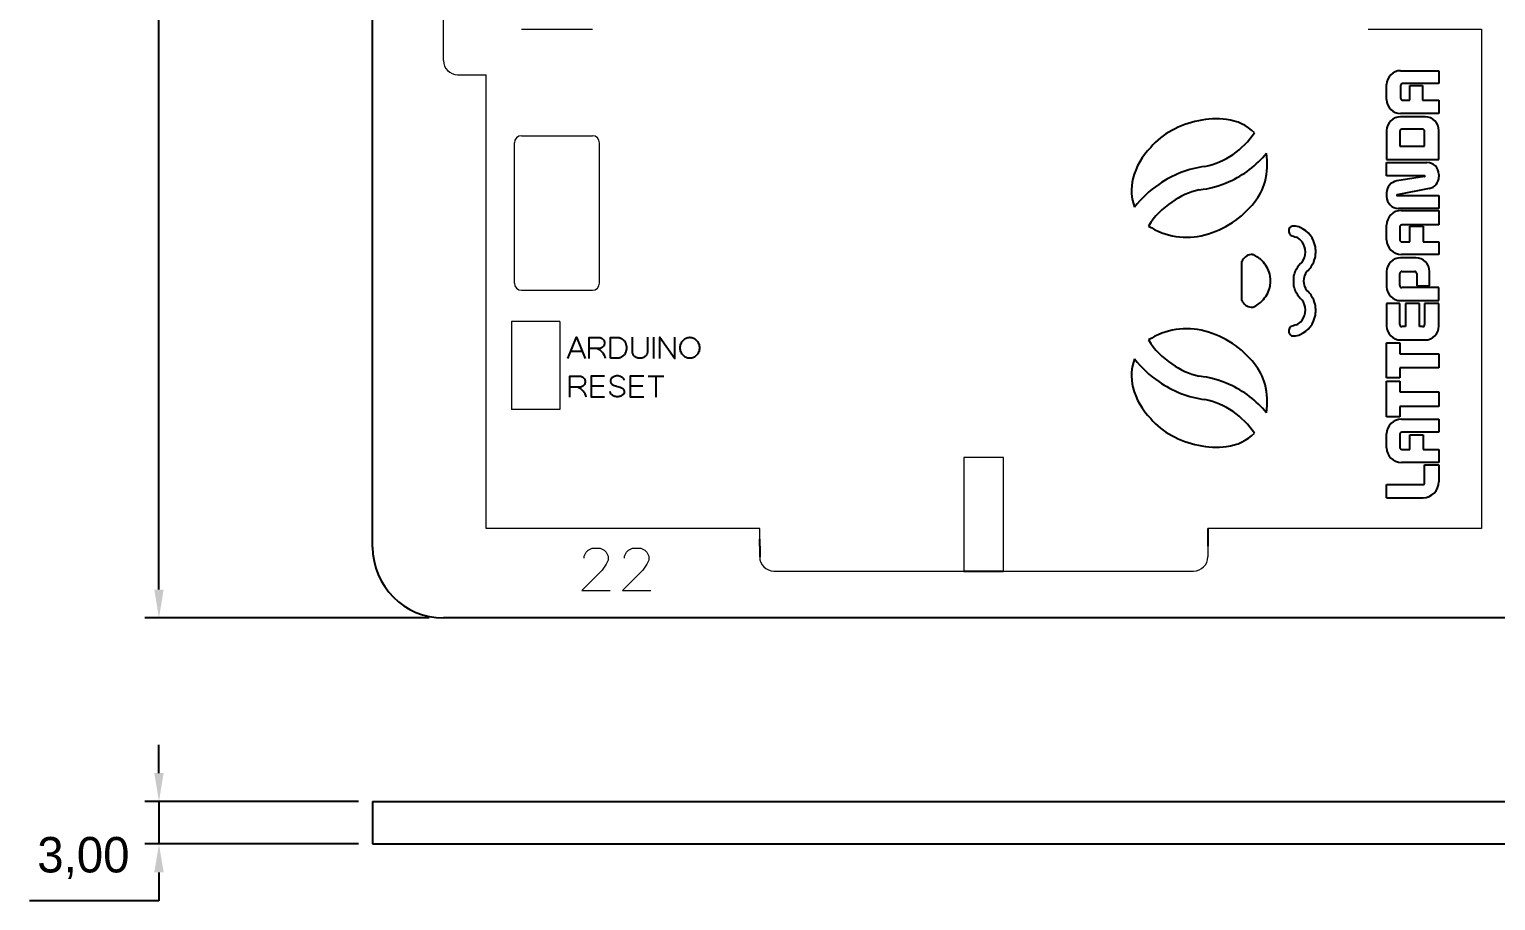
# Model space of a CAD drawing. Header units: millimetres. Extents: x 1192 to 1407, y 312 to 451.
# Drawn here: x 1192.4 to 1295.8, y 312 to 373.4 of the extents above; entities that cross this region are included whole.
import ezdxf

# ---------------------------------------------------------------- set-up
doc = ezdxf.new("R2010")
doc.units = ezdxf.units.MM
doc.header["$PDSIZE"] = -1
for name, color, linetype in [('1', 7, 'Continuous'), ('6__尺寸线', 3, 'Continuous'), ('图层 1', 7, 'Continuous')]:
    doc.layers.add(name, color=color, linetype=linetype)
doc.styles.get("Standard").update_dxf_attribs({"font": ''})
doc.styles.get('Standard').set_extended_font_data('CENTURY GOTHIC')
doc.dimstyles.new('ISO-25', dxfattribs={"dimtxt": 2.5, "dimasz": 2.5, "dimexe": 1.25, "dimexo": 0.625, "dimtad": 1, "dimtxsty": 'Standard', "dimcen": 2.5, "dimadec": 0, "dimazin": 0, "dimtfac": 1, "dimtmove": 0, "dimatfit": 3, "dimfxl": 1, "dimarcsym": 0})

# ---------------------------------------------------------------- blocks, each defined once
blk = doc.blocks.new('*D87')
at = {"layer": 'Defpoints', "color": 0, "linetype": 'ByBlock', "transparency": 16777216}
for p in [(1216.64, 318.98), (1201.58, 315.98), (1216.64, 315.98)]:
    blk.add_point(p, dxfattribs=at)
at = {"layer": '图层 1', "color": 0, "linetype": 'ByBlock', "lineweight": -2, "transparency": 16777216}
for p, q in [((1201.58, 320.98), (1201.58, 322.98)), ((1215.64, 318.98), (1200.58, 318.98)), ((1201.58, 318.98), (1201.58, 315.98)), ((1215.64, 315.98), (1200.58, 315.98)), ((1201.58, 313.98), (1201.58, 311.98)), ((1201.58, 311.98), (1192.44, 311.98))]:
    blk.add_line(p, q, dxfattribs=at)
at = {"layer": '图层 1', "color": 0, "linetype": 'ByBlock', "transparency": 16777216}
for points in [[(1201.25, 320.98), (1201.91, 320.98), (1201.58, 318.98)], [(1201.25, 313.98), (1201.91, 313.98), (1201.58, 315.98)]]:
    blk.add_solid(points, dxfattribs=at)
at = {"layer": '图层 1', "color": 0, "linetype": 'ByBlock', "transparency": 16777216, "insert": (1196.25, 314.99), "char_height": 2.5, "attachment_point": 5}
blk.add_mtext('3,00', dxfattribs=at)
blk = doc.blocks.new('*D89')
at = {"layer": '6__尺寸线', "color": 0, "linetype": 'ByBlock', "lineweight": -2, "transparency": 16777216}
for p, q in [((1220.64, 431.92), (1200.58, 431.92)), ((1201.58, 429.92), (1201.58, 384.93)), ((1201.58, 333.92), (1201.58, 378.91)), ((1220.64, 331.92), (1200.58, 331.92))]:
    blk.add_line(p, q, dxfattribs=at)
at = {"layer": '6__尺寸线', "color": 0, "linetype": 'ByBlock', "transparency": 16777216}
for points in [[(1201.25, 429.92), (1201.91, 429.92), (1201.58, 431.92)], [(1201.25, 333.92), (1201.91, 333.92), (1201.58, 331.92)]]:
    blk.add_solid(points, dxfattribs=at)
at = {"layer": 'Defpoints', "color": 0, "linetype": 'ByBlock', "transparency": 16777216}
for p in [(1221.64, 431.92), (1201.58, 331.92), (1221.64, 331.92)]:
    blk.add_point(p, dxfattribs=at)
at = {"layer": '6__尺寸线', "color": 0, "linetype": 'ByBlock', "transparency": 16777216, "insert": (1201.58, 381.92), "char_height": 2.5, "attachment_point": 5}
blk.add_mtext('100,00', dxfattribs=at)

msp = doc.modelspace()

# ---------------------------------------------------------------- linework, layer by layer
for p, q in [((1216.644, 336.921), (1216.644, 426.921)), ((1275.544, 338.225), (1275.544, 337.475)), ((1243.944, 336.975), (1243.944, 336.225)), ((1258.344, 335.225), (1261.144, 335.225)), ((1401.644, 331.921), (1221.644, 331.921))]:
    msp.add_line(p, q)
at = {"color": 7, "linetype": 'Continuous', "lineweight": 15}
for p, q in [((1221.644, 371.225), (1221.644, 407.325)), ((1227.144, 373.425), (1232.144, 373.425)), ((1286.844, 373.425), (1294.844, 373.425)), ((1294.844, 373.425), (1294.844, 338.225)), ((1222.644, 370.225), (1224.644, 370.225)), ((1224.644, 338.225), (1224.644, 370.225)), ((1226.644, 355.525), (1226.644, 365.425)), ((1227.144, 365.925), (1232.144, 365.925)), ((1232.644, 355.525), (1232.644, 365.425)), ((1227.144, 355.025), (1232.144, 355.025)), ((1229.844, 352.825), (1226.444, 352.825)), ((1226.444, 352.825), (1226.444, 346.625)), ((1229.844, 352.825), (1229.844, 346.625)), ((1229.844, 346.625), (1226.444, 346.625)), ((1261.144, 343.225), (1258.344, 343.225)), ((1258.344, 343.225), (1258.344, 335.225)), ((1261.144, 335.225), (1261.144, 343.225)), ((1243.944, 338.225), (1224.644, 338.225)), ((1243.944, 337.475), (1243.944, 338.225)), ((1294.844, 338.225), (1275.544, 338.225)), ((1275.544, 336.975), (1275.544, 336.225)), ((1244.944, 335.225), (1258.344, 335.225)), ((1261.144, 335.225), (1274.544, 335.225))]:
    msp.add_line(p, q, dxfattribs=at)
at = {"linetype": 'ByBlock'}
for p, q in [((1216.644, 318.982), (1406.644, 318.982)), ((1216.644, 318.982), (1216.644, 315.982)), ((1216.644, 315.982), (1406.644, 315.982))]:
    msp.add_line(p, q, dxfattribs=at)
at = {"color": 1, "lineweight": 0}
for points in [[(1231.556, 336.134), (1231.556, 336.28), (1231.698, 336.563), (1231.84, 336.708), (1232.127, 336.85), (1232.697, 336.85), (1232.984, 336.708), (1233.126, 336.563), (1233.268, 336.28), (1233.268, 335.993), (1233.126, 335.706), (1232.839, 335.277), (1231.411, 333.849), (1233.409, 333.849)], [(1234.409, 336.134), (1234.409, 336.28), (1234.554, 336.563), (1234.696, 336.708), (1234.983, 336.85), (1235.553, 336.85), (1235.837, 336.708), (1235.982, 336.563), (1236.124, 336.28), (1236.124, 335.993), (1235.982, 335.706), (1235.695, 335.277), (1234.267, 333.849), (1236.265, 333.849)]]:
    msp.add_lwpolyline(points, dxfattribs=at)
at = {"color": 7, "linetype": 'Continuous', "lineweight": 15}
for centre, radius, start, end in [((1222.644, 371.225), 1, 180, 270), ((1227.144, 365.425), 0.5, 90, 180), ((1232.144, 365.425), 0.5, 0, 90), ((1227.144, 355.525), 0.5, 180, 270), ((1232.144, 355.525), 0.5, 270, 0), ((1244.944, 336.225), 1, 180, 270), ((1274.544, 336.225), 1, 270, 0)]:
    msp.add_arc(centre, radius, start, end, dxfattribs=at)
msp.add_arc((1221.644, 336.921), 5, 180, 270)
at = {"layer": '1', "color": 1, "linetype": 'Continuous'}
for p, q in [((1289.137, 370.507), (1291.841, 370.507)), ((1291.841, 370.507), (1291.841, 369.602)), ((1288.157, 368.469), (1288.157, 369.527)), ((1289.137, 369.462), (1289.137, 368.57)), ((1291.841, 369.602), (1289.277, 369.602)), ((1289.801, 368.43), (1289.801, 369.46)), ((1289.801, 369.46), (1290.691, 369.46)), ((1290.691, 369.46), (1290.691, 368.43)), ((1289.277, 368.43), (1289.801, 368.43)), ((1290.691, 368.43), (1291.841, 368.43)), ((1291.841, 368.43), (1291.841, 367.489)), ((1291.841, 367.489), (1289.137, 367.489)), ((1290.861, 367.261), (1289.137, 367.261)), ((1288.157, 366.281), (1288.157, 364.241)), ((1289.084, 366.241), (1289.084, 365.182)), ((1290.691, 366.381), (1289.224, 366.381)), ((1290.831, 365.182), (1290.831, 366.241)), ((1291.841, 364.241), (1291.841, 366.281)), ((1289.084, 365.182), (1290.831, 365.182)), ((1288.157, 364.241), (1291.841, 364.241)), ((1288.157, 363.101), (1288.157, 364.036)), ((1288.157, 364.036), (1291.001, 364.036)), ((1290.831, 363.101), (1288.157, 363.101)), ((1290.835, 363.046), (1288.864, 362.731)), ((1291.841, 363.196), (1291.841, 363.021)), ((1291.159, 362.196), (1288.896, 361.761)), ((1288.157, 361.901), (1288.157, 361.634)), ((1288.901, 361.706), (1291.841, 361.706)), ((1291.841, 361.706), (1291.841, 360.794)), ((1291.841, 360.794), (1288.997, 360.794)), ((1289.193, 360.654), (1291.841, 360.654)), ((1291.841, 360.654), (1291.841, 359.636)), ((1288.157, 358.585), (1288.157, 359.618)), ((1289.084, 359.496), (1289.084, 358.58)), ((1291.841, 359.636), (1289.224, 359.636)), ((1289.801, 358.44), (1289.801, 359.536)), ((1289.801, 359.536), (1290.721, 359.536)), ((1290.721, 359.536), (1290.721, 358.44)), ((1289.224, 358.44), (1289.801, 358.44)), ((1290.721, 358.44), (1291.841, 358.44)), ((1291.841, 358.44), (1291.841, 357.549)), ((1277.954, 354.312), (1277.954, 357.062)), ((1290.204, 357.32), (1289.137, 357.32)), ((1291.841, 357.549), (1289.193, 357.549)), ((1288.157, 356.34), (1288.157, 355.273)), ((1289.084, 355.351), (1289.084, 356.211)), ((1289.224, 356.351), (1290.133, 356.351)), ((1290.273, 356.211), (1290.273, 355.345)), ((1291.184, 355.345), (1291.184, 356.34)), ((1291.841, 355.211), (1289.224, 355.211)), ((1290.273, 355.345), (1291.184, 355.345)), ((1291.841, 354.293), (1291.841, 355.211)), ((1288.157, 354.081), (1288.157, 352.501)), ((1289.084, 354.081), (1288.157, 354.081)), ((1289.084, 352.601), (1289.084, 354.081)), ((1289.137, 354.293), (1291.841, 354.293)), ((1290.462, 354.081), (1289.493, 354.081)), ((1289.493, 354.081), (1289.493, 352.461)), ((1290.462, 352.461), (1290.462, 354.081)), ((1291.841, 354.081), (1290.832, 354.081)), ((1290.832, 354.081), (1290.832, 352.601)), ((1291.841, 352.501), (1291.841, 354.081)), ((1236.462, 351.718), (1236.462, 350.218)), ((1289.493, 352.461), (1289.224, 352.461)), ((1290.692, 352.461), (1290.462, 352.461)), ((1230.628, 350.728), (1231.424, 350.728)), ((1288.157, 348.843), (1288.157, 351.325)), ((1288.157, 351.325), (1289.084, 351.325)), ((1289.084, 351.325), (1289.084, 350.548)), ((1289.137, 351.521), (1290.861, 351.521)), ((1289.084, 350.548), (1291.841, 350.548)), ((1291.841, 349.563), (1289.084, 349.563)), ((1289.084, 349.563), (1289.084, 348.843)), ((1291.841, 350.548), (1291.841, 349.563)), ((1236.069, 348.973), (1237.172, 348.973)), ((1236.62, 348.973), (1236.62, 347.494)), ((1289.084, 348.843), (1288.157, 348.843)), ((1288.157, 346.103), (1288.157, 348.624)), ((1288.157, 348.624), (1289.084, 348.624)), ((1289.084, 348.624), (1289.084, 347.856)), ((1232.048, 348.275), (1232.943, 348.275)), ((1234.811, 348.275), (1235.706, 348.275)), ((1289.084, 347.856), (1291.841, 347.856)), ((1291.841, 347.856), (1291.841, 346.834)), ((1291.841, 346.834), (1289.084, 346.834)), ((1289.084, 346.834), (1289.084, 346.103)), ((1289.084, 346.103), (1288.157, 346.103)), ((1289.193, 345.93), (1291.841, 345.93)), ((1291.841, 345.93), (1291.841, 345.008)), ((1288.157, 343.917), (1288.157, 344.894)), ((1289.084, 344.868), (1289.084, 343.942)), ((1291.841, 345.008), (1289.224, 345.008)), ((1289.801, 343.802), (1289.801, 344.838)), ((1289.801, 344.838), (1290.721, 344.838)), ((1290.721, 344.838), (1290.721, 343.802)), ((1289.224, 343.802), (1289.801, 343.802)), ((1290.721, 343.802), (1291.841, 343.802)), ((1291.841, 343.802), (1291.841, 342.881)), ((1291.841, 342.881), (1289.193, 342.881)), ((1290.832, 341.46), (1290.832, 342.708)), ((1290.832, 342.708), (1291.841, 342.708)), ((1291.841, 342.708), (1291.841, 341.52)), ((1288.157, 341.32), (1290.692, 341.32)), ((1288.157, 340.4), (1290.721, 340.4))]:
    msp.add_line(p, q, dxfattribs=at)
at = {"layer": '1', "color": 1}
for p, q in [((1243.944, 336.975), (1243.944, 337.475)), ((1275.544, 337.475), (1275.544, 336.975))]:
    msp.add_line(p, q, dxfattribs=at)
at = {"layer": '1', "color": 1, "linetype": 'Continuous', "flags": 128}
for points in [[(1230.421, 350.218), (1231.026, 351.718), (1231.026, 351.718), (1231.631, 350.218)], [(1231.914, 350.218), (1231.914, 351.695), (1231.914, 351.695), (1232.581, 351.695), (1232.581, 351.695), (1232.635, 351.693), (1232.687, 351.684), (1232.737, 351.668), (1232.786, 351.645), (1232.832, 351.617), (1232.873, 351.583), (1232.909, 351.544), (1232.942, 351.5), (1232.942, 351.5), (1232.966, 351.454), (1232.984, 351.406), (1232.994, 351.356), (1232.997, 351.305), (1232.994, 351.253), (1232.984, 351.204), (1232.966, 351.156), (1232.942, 351.111), (1232.942, 351.111), (1232.909, 351.067), (1232.873, 351.028), (1232.832, 350.994), (1232.786, 350.966), (1232.737, 350.943), (1232.687, 350.927), (1232.635, 350.917), (1232.581, 350.914), (1232.581, 350.914), (1231.914, 350.914)], [(1233.412, 350.239), (1233.412, 351.697), (1233.412, 351.697), (1233.943, 351.697), (1233.943, 351.697), (1233.986, 351.694), (1234.028, 351.687), (1234.069, 351.678), (1234.109, 351.665), (1234.148, 351.65), (1234.186, 351.632), (1234.222, 351.612), (1234.256, 351.59), (1234.289, 351.565), (1234.32, 351.537), (1234.35, 351.508), (1234.378, 351.477), (1234.404, 351.443), (1234.427, 351.408), (1234.447, 351.371), (1234.465, 351.333), (1234.465, 351.333), (1234.484, 351.288), (1234.5, 351.244), (1234.514, 351.199), (1234.526, 351.153), (1234.534, 351.108), (1234.541, 351.061), (1234.544, 351.015), (1234.546, 350.968), (1234.544, 350.921), (1234.541, 350.874), (1234.534, 350.828), (1234.526, 350.783), (1234.514, 350.737), (1234.5, 350.692), (1234.484, 350.647), (1234.465, 350.603), (1234.465, 350.603), (1234.447, 350.564), (1234.427, 350.526), (1234.404, 350.491), (1234.378, 350.457), (1234.35, 350.426), (1234.32, 350.396), (1234.289, 350.369), (1234.256, 350.344), (1234.222, 350.322), (1234.186, 350.302), (1234.148, 350.284), (1234.109, 350.27), (1234.069, 350.258), (1234.028, 350.248), (1233.986, 350.242), (1233.943, 350.239), (1233.943, 350.239), (1233.412, 350.239)], [(1236.027, 351.718), (1236.027, 350.698), (1236.027, 350.698), (1236.025, 350.666), (1236.021, 350.634), (1236.014, 350.603), (1236.006, 350.572), (1235.996, 350.542), (1235.983, 350.513), (1235.968, 350.485), (1235.951, 350.457), (1235.913, 350.406), (1235.868, 350.361), (1235.818, 350.324), (1235.762, 350.293), (1235.762, 350.293), (1235.698, 350.264), (1235.632, 350.244), (1235.565, 350.232), (1235.496, 350.228), (1235.427, 350.232), (1235.36, 350.244), (1235.295, 350.264), (1235.231, 350.293), (1235.231, 350.293), (1235.202, 350.307), (1235.175, 350.324), (1235.148, 350.342), (1235.124, 350.361), (1235.101, 350.383), (1235.079, 350.406), (1235.059, 350.431), (1235.041, 350.457), (1235.024, 350.485), (1235.01, 350.513), (1234.997, 350.542), (1234.987, 350.572), (1234.979, 350.603), (1234.972, 350.634), (1234.968, 350.666), (1234.966, 350.698), (1234.966, 350.698), (1234.966, 351.718)], [(1236.904, 350.218), (1236.904, 351.718), (1236.904, 351.718), (1237.954, 350.218), (1237.954, 350.218), (1237.954, 351.718)], [(1239.694, 350.968), (1239.691, 350.892), (1239.681, 350.819), (1239.664, 350.748), (1239.641, 350.68), (1239.612, 350.615), (1239.579, 350.554), (1239.54, 350.497), (1239.496, 350.445), (1239.448, 350.397), (1239.396, 350.355), (1239.34, 350.318), (1239.281, 350.286), (1239.218, 350.261), (1239.153, 350.243), (1239.086, 350.232), (1239.017, 350.228), (1239.017, 350.228), (1238.947, 350.232), (1238.88, 350.243), (1238.815, 350.261), (1238.752, 350.286), (1238.693, 350.318), (1238.637, 350.355), (1238.586, 350.397), (1238.538, 350.445), (1238.495, 350.497), (1238.456, 350.554), (1238.422, 350.615), (1238.393, 350.68), (1238.369, 350.748), (1238.353, 350.819), (1238.342, 350.892), (1238.339, 350.968), (1238.339, 350.968), (1238.342, 351.043), (1238.353, 351.117), (1238.369, 351.188), (1238.393, 351.256), (1238.422, 351.321), (1238.456, 351.382), (1238.495, 351.439), (1238.538, 351.491), (1238.586, 351.539), (1238.637, 351.581), (1238.693, 351.618), (1238.752, 351.65), (1238.815, 351.675), (1238.88, 351.693), (1238.947, 351.704), (1239.017, 351.708), (1239.017, 351.708), (1239.086, 351.704), (1239.153, 351.693), (1239.218, 351.675), (1239.281, 351.65), (1239.34, 351.618), (1239.396, 351.581), (1239.448, 351.539), (1239.496, 351.491), (1239.54, 351.439), (1239.579, 351.382), (1239.612, 351.321), (1239.641, 351.256), (1239.664, 351.188), (1239.681, 351.117), (1239.691, 351.043), (1239.694, 350.968)], [(1230.552, 347.494), (1230.552, 348.971), (1230.552, 348.971), (1231.219, 348.971), (1231.219, 348.971), (1231.273, 348.969), (1231.325, 348.96), (1231.375, 348.944), (1231.424, 348.921), (1231.469, 348.893), (1231.511, 348.859), (1231.547, 348.82), (1231.579, 348.776), (1231.579, 348.776), (1231.604, 348.73), (1231.621, 348.682), (1231.632, 348.632), (1231.635, 348.58), (1231.632, 348.529), (1231.621, 348.48), (1231.604, 348.432), (1231.579, 348.387), (1231.579, 348.387), (1231.547, 348.343), (1231.511, 348.304), (1231.469, 348.27), (1231.424, 348.242), (1231.375, 348.219), (1231.325, 348.203), (1231.273, 348.193), (1231.219, 348.19), (1231.219, 348.19), (1230.552, 348.19)], [(1233.005, 348.973), (1232.048, 348.973), (1232.048, 348.973), (1232.048, 347.514), (1232.048, 347.514), (1233.005, 347.514)], [(1234.386, 348.691), (1234.376, 348.72), (1234.365, 348.747), (1234.351, 348.772), (1234.335, 348.796), (1234.318, 348.819), (1234.298, 348.839), (1234.277, 348.858), (1234.253, 348.876), (1234.253, 348.876), (1234.204, 348.908), (1234.15, 348.935), (1234.092, 348.956), (1234.03, 348.971), (1234.03, 348.971), (1233.967, 348.98), (1233.904, 348.982), (1233.841, 348.98), (1233.777, 348.971), (1233.777, 348.971), (1233.715, 348.956), (1233.658, 348.935), (1233.606, 348.909), (1233.559, 348.878), (1233.559, 348.878), (1233.516, 348.843), (1233.481, 348.808), (1233.455, 348.772), (1233.435, 348.733), (1233.435, 348.733), (1233.427, 348.71), (1233.421, 348.686), (1233.418, 348.66), (1233.417, 348.632), (1233.419, 348.603), (1233.424, 348.574), (1233.431, 348.545), (1233.441, 348.515), (1233.441, 348.515), (1233.455, 348.486), (1233.474, 348.457), (1233.497, 348.43), (1233.525, 348.404), (1233.558, 348.379), (1233.596, 348.356), (1233.638, 348.333), (1233.686, 348.312), (1233.686, 348.312), (1234.092, 348.196), (1234.092, 348.196), (1234.152, 348.173), (1234.205, 348.148), (1234.25, 348.12), (1234.287, 348.091), (1234.287, 348.091), (1234.317, 348.059), (1234.344, 348.025), (1234.365, 347.989), (1234.382, 347.95), (1234.382, 347.95), (1234.392, 347.909), (1234.394, 347.866), (1234.389, 347.823), (1234.376, 347.778), (1234.376, 347.778), (1234.355, 347.732), (1234.326, 347.69), (1234.291, 347.652), (1234.249, 347.618), (1234.249, 347.618), (1234.201, 347.586), (1234.149, 347.561), (1234.091, 347.542), (1234.03, 347.527), (1234.03, 347.527), (1233.967, 347.517), (1233.904, 347.514), (1233.841, 347.517), (1233.777, 347.527), (1233.777, 347.527), (1233.716, 347.541), (1233.659, 347.562), (1233.606, 347.588), (1233.557, 347.62), (1233.557, 347.62), (1233.513, 347.656), (1233.478, 347.692), (1233.451, 347.729), (1233.433, 347.767), (1233.433, 347.767), (1233.389, 347.875)], [(1235.768, 348.973), (1234.811, 348.973), (1234.811, 348.973), (1234.811, 347.514), (1234.811, 347.514), (1235.768, 347.514)], [(1288.157, 340.4), (1288.157, 340.915), (1288.157, 341.32)]]:
    msp.add_lwpolyline(points, dxfattribs=at)
at = {"layer": '1', "color": 1, "linetype": 'Continuous'}
for centre, radius, start, end in [((1289.137, 369.527), 0.98, 90, 180), ((1289.277, 369.462), 0.14, 90, 180), ((1289.137, 368.469), 0.98, 180, 270), ((1289.277, 368.57), 0.14, 180, 270), ((1276.17, 360.629), 6.484, 83.79089, 119.16153), ((1289.137, 366.281), 0.98, 90, 180), ((1290.861, 366.281), 0.98, 0, 90), ((1275.287, 361.9), 4.946, 117.41069, 139.70221), ((1274.179, 369.229), 5.59, 281.98531, 326.42561), ((1276.392, 363.541), 3.566, 46.73434, 82.28726), ((1289.224, 366.241), 0.14, 90, 180), ((1290.691, 366.241), 0.14, 0, 90), ((1274.931, 361.709), 4.812, 135.21983, 165.76707), ((1273.972, 369.48), 7.463, 294.39346, 319.9907), ((1274.389, 363.967), 5.347, 346.10574, 7.68221), ((1291.001, 363.196), 0.84, 0, 90), ((1276.341, 356.414), 7.415, 97.76013, 124.91905), ((1290.831, 363.073), 0.028, 279.07994, 90), ((1291.001, 363.021), 0.84, 280.87652, 0), ((1273.515, 362.068), 3.352, 165.76707, 200.73683), ((1275.935, 356.689), 6.959, 123.47973, 142.95928), ((1276.179, 356.787), 5.467, 103.18934, 125.41976), ((1274.239, 368.892), 6.817, 275.83348, 294.39346), ((1275.815, 363.713), 3.902, 320.7257, 344.70535), ((1288.997, 361.901), 0.84, 99.07994, 180), ((1275.89, 356.787), 5.306, 122.87034, 148.56124), ((1273.633, 365.317), 6.609, 284.96756, 321.9407), ((1288.997, 361.634), 0.84, 180, 270), ((1288.901, 361.734), 0.028, 100.87652, 270), ((1289.193, 359.618), 1.036, 90, 180), ((1274.054, 363.74), 4.977, 237.26529, 284.96756), ((1281.648, 359.209), 0.395, 143.05787, 233.05787), ((1281.571, 359.238), 0.317, 84.69231, 138.93747), ((1282.753, 362.33), 3.689, 248.66679, 254.46331), ((1281.611, 358.53), 1.024, 63.50846, 90.60515), ((1281.354, 357.796), 1.798, 9.1871, 66.60855), ((1289.224, 359.496), 0.14, 90, 180), ((1281.374, 357.832), 1.021, 36.49683, 67.53617), ((1281.228, 357.724), 1.203, 359.80858, 36.49683), ((1281.117, 357.758), 2.038, 340.02357, 9.1871), ((1289.193, 358.585), 1.036, 180, 270), ((1289.224, 358.58), 0.14, 180, 270), ((1278.676, 356.765), 0.78, 95.49956, 157.63662), ((1278.611, 357.05), 0.492, 62.74316, 91.20858), ((1277.872, 355.614), 2.107, 41.02197, 62.74316), ((1278.04, 355.693), 1.928, 9.90479, 42.54926), ((1283.791, 355.339), 2.321, 133.65785, 149.67547), ((1281.367, 357.694), 1.065, 320.58263, 1.39584), ((1281.151, 357.849), 2.04, 312.75833, 337.29884), ((1289.137, 356.34), 0.98, 90, 180), ((1290.204, 356.34), 0.98, 0, 90), ((1277.756, 355.643), 2.217, 1.12851, 9.90479), ((1282.996, 355.773), 1.416, 148.595, 183.87515), ((1283.351, 355.689), 1.05, 140.92653, 180.64658), ((1289.224, 356.211), 0.14, 90, 180), ((1290.133, 356.211), 0.14, 0, 90), ((1278.04, 355.681), 1.928, 317.45074, 350.09521), ((1277.756, 355.73), 2.217, 350.09521, 358.87149), ((1282.996, 355.582), 1.416, 176.12485, 211.405), ((1283.791, 356.016), 2.321, 210.32453, 226.34215), ((1283.351, 355.666), 1.05, 179.35342, 219.07347), ((1281.151, 353.506), 2.04, 22.70116, 47.24167), ((1289.137, 355.273), 0.98, 180, 270), ((1289.224, 355.351), 0.14, 180, 270), ((1278.676, 354.608), 0.78, 202.36338, 264.50044), ((1278.611, 354.324), 0.492, 268.79142, 297.25684), ((1277.872, 355.759), 2.107, 297.25684, 318.97803), ((1281.367, 353.661), 1.065, 358.60416, 39.41737), ((1281.117, 353.597), 2.038, 350.8129, 19.97643), ((1281.374, 353.523), 1.021, 292.46383, 323.50317), ((1281.354, 353.559), 1.798, 293.39145, 350.8129), ((1281.228, 353.631), 1.203, 323.50317, 0.19142), ((1274.054, 347.335), 4.977, 75.03244, 122.73471), ((1273.633, 345.758), 6.609, 38.0593, 75.03244), ((1281.648, 352.146), 0.395, 126.94213, 216.94213), ((1281.571, 352.117), 0.317, 221.06253, 275.30769), ((1282.753, 349.025), 3.689, 105.53669, 111.33321), ((1281.611, 352.825), 1.024, 269.39485, 296.49154), ((1289.137, 352.501), 0.98, 180, 270), ((1289.224, 352.601), 0.14, 180, 270), ((1290.692, 352.601), 0.14, 270, 0), ((1290.861, 352.501), 0.98, 270, 0), ((1232.009, 349.92), 1.106, 15.63018, 63.98269), ((1275.89, 354.288), 5.306, 211.43876, 237.12966), ((1273.515, 349.007), 3.352, 159.26317, 194.23293), ((1275.935, 354.386), 6.959, 217.04072, 236.52027), ((1276.179, 354.288), 5.467, 234.58024, 256.81066), ((1275.815, 347.362), 3.902, 15.29465, 39.2743), ((1276.341, 354.661), 7.415, 235.08095, 262.23987), ((1274.239, 342.183), 6.817, 65.60654, 84.16652), ((1230.647, 347.196), 1.106, 15.62957, 63.98283), ((1274.931, 349.366), 4.812, 194.23293, 224.78017), ((1273.972, 341.595), 7.463, 40.0093, 65.60654), ((1274.389, 347.107), 5.347, 352.31779, 13.89426), ((1274.179, 341.846), 5.59, 33.57439, 78.01469), ((1275.287, 349.175), 4.946, 220.29779, 242.58931), ((1289.193, 344.894), 1.036, 90, 180), ((1276.17, 350.446), 6.484, 240.83847, 276.20911), ((1276.392, 347.534), 3.566, 277.71274, 313.26566), ((1289.224, 344.868), 0.14, 90, 180), ((1289.193, 343.917), 1.036, 180, 270), ((1289.224, 343.942), 0.14, 180, 270), ((1290.692, 341.46), 0.14, 270, 0), ((1290.721, 341.52), 1.12, 270, 0)]:
    msp.add_arc(centre, radius, start, end, dxfattribs=at)

# ---------------------------------------------------------------- dimensions: what is measured, and where the dimension line sits
at = {"layer": '6__尺寸线', "linetype": 'ByBlock'}
dim = msp.add_linear_dim(base=(1201.581, 331.921), p1=(1221.644, 431.921), p2=(1221.644, 331.921), angle=90, dimstyle='ISO-25', override={"dimasz": 2, "dimexe": 1, "dimexo": 1, "dimgap": 1.524, "dimtih": 1, "dimtoh": 1, "dimzin": 0, "dimadec": 2, "dimtzin": 0}, dxfattribs=at)
dim.commit()
dim.dimension.update_dxf_attribs({"geometry": '*D89', "text_midpoint": (1201.581, 381.921)})
at = {"layer": '图层 1', "color": 3, "linetype": 'ByBlock'}
dim = msp.add_linear_dim(base=(1201.581, 315.982), p1=(1216.644, 318.982), p2=(1216.644, 315.982), angle=90, dimstyle='ISO-25', override={"dimasz": 2, "dimexe": 1, "dimexo": 1, "dimgap": 1.524, "dimtih": 1, "dimtoh": 1, "dimzin": 0, "dimadec": 2, "dimtzin": 0}, dxfattribs=at)
dim.commit()
dim.dimension.update_dxf_attribs({"geometry": '*D87', "text_midpoint": (1196.247, 314.995)})

doc.saveas('drawing.dxf')
